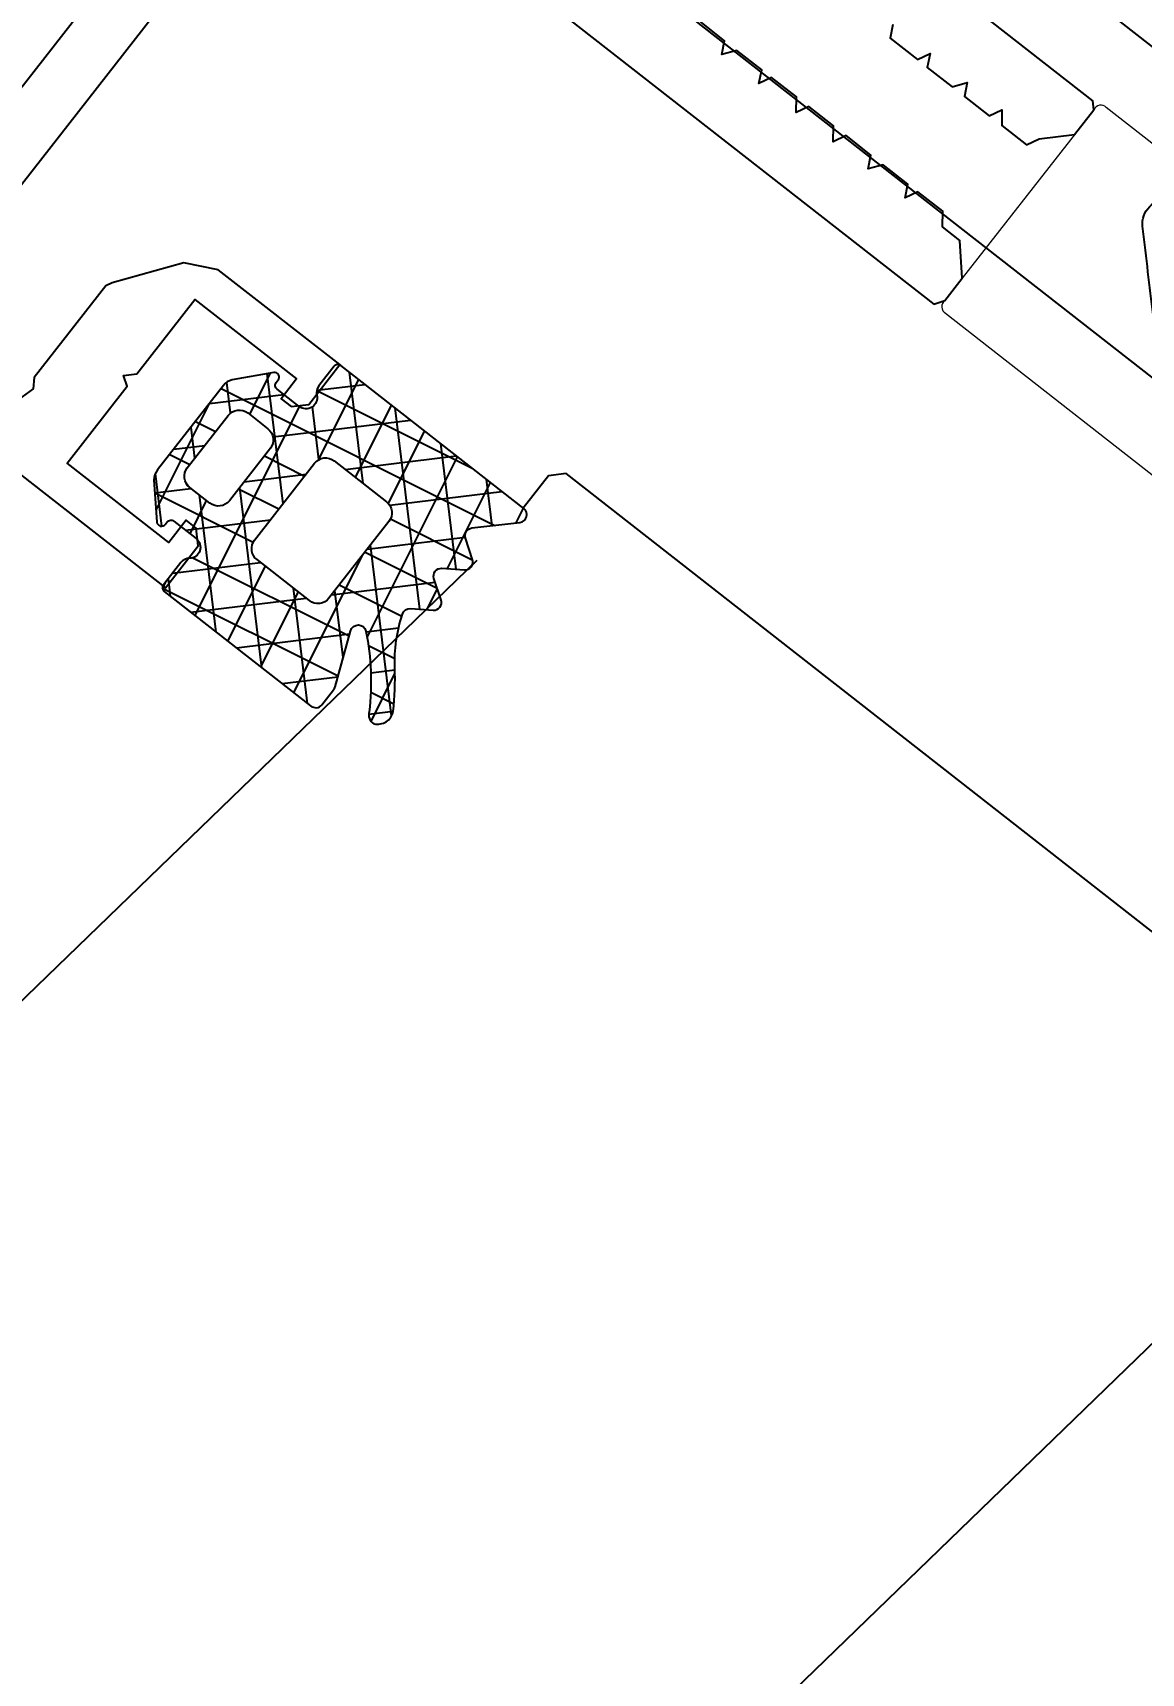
# Model space of a CAD drawing. Header units: millimetres. Extents: x -8689834 to 9419935, y 0 to 135940.
# Drawn here: x -54655.3 to -54612.4, y 109619.4 to 109682.9 of the extents above; entities that cross this region are included whole.
import ezdxf
from ezdxf import colors
from ezdxf.entities.mleader import LeaderData, LeaderLine
from ezdxf.math import Vec2, Vec3

# ---------------------------------------------------------------- set-up
doc = ezdxf.new("R2010")
doc.units = ezdxf.units.MM
doc.header["$MEASUREMENT"] = 0
doc.layers.get('0').update_dxf_attribs({"color": 250, "lineweight": 9})
doc.layers.add('АР_новое окно', color=155, linetype='Continuous')
for name, color, linetype, lineweight in [('АР_Окна', 4, 'Continuous', 0), ('АР_Отметки', 250, 'Continuous', 15), ('АР_Подоконники', 163, 'Continuous', 9), ('АР_Сущ Несущая стена', 216, 'Continuous', 30)]:
    doc.layers.add(name, color=color, linetype=linetype, lineweight=lineweight)
doc.layers.get('0').freeze()
doc.styles.add('ISOCPEUR', font='isocpeur.ttf', dxfattribs={"width": 0.7})

# ---------------------------------------------------------------- blocks, each defined once
blk = doc.blocks.new('_DotSmall')
at = {"color": 0, "linetype": 'ByBlock', "const_width": 0.5}
blk.add_lwpolyline([(-0.0625, 0, 1), (0.0625, 0, 1)], format="xyb", close=True, dxfattribs=at)
blk = doc.blocks.new('стойка витр.')
h = blk.add_hatch()
h.set_pattern_fill('ANSI37', scale=0.5, angle=-69.23283665521843)
h.set_pattern_definition([(335.7671633447816, (-69115.31625940584, 318510.9409690977), (0.6515825639889636, 1.447617495164233), []), (65.76716334478155, (-69115.31625940584, 318510.9409690977), (-1.447617495164233, 0.6515825639889636), [])])
edge = h.paths.add_edge_path()
edge.add_line((-22.69442369043827, 14.13646889062511), (-23.03581465108437, 15.03674084689555))
edge.add_arc((-23.43472203482704, 14.88552442783714), 0.426606969231953, 20.76054121617168, 72.29995807937499)
edge.add_arc((-23.17519432072194, 15.69843630689562), 0.4267278803337561, 110.7639791014305, 252.28796188313498, ccw=False)
edge.add_line((-23.32647754022037, 16.09744767434313), (-22.30045238576713, 16.48652534212306))
edge.add_arc((-22.23557122191811, 16.31559297980009), 0.1828317202011609, 20.74895968860318, 110.7853670150393, ccw=False)
edge.add_line((-22.06459766681655, 16.38036551539699), (-22.02136925791274, 16.26636916297139))
edge.add_arc((-21.85036169383434, 16.33121481389334), 0.1828894349477776, 200.7666051414026, 335.7779732891441)
edge.add_line((-21.68357339510112, 16.25618009645405), (-21.08991230116226, 17.78525728297245))
edge.add_arc((-21.70321396183568, 17.95657679537892), 0.6367804192309714, 344.3928406199507, 381.7248777476984)
edge.add_line((-21.1116628201562, 18.19228116337763), (-22.58147269752226, 22.06827310883818))
edge.add_arc((-23.18057156739388, 21.852472630542), 0.6367804192296693, 19.80944894391843, 57.14148607166609)
edge.add_line((-22.83507592984824, 22.38737642259366), (-24.29334917705273, 23.13834224954917))
edge.add_arc((-24.36844682475663, 22.97158227615987), 0.1828894349476184, 65.75635339884347, 200.7677215648203)
edge.add_line((-24.53945312526776, 22.90673329312267), (-24.49622471639304, 22.79273694081348))
edge.add_arc((-24.66715707872659, 22.7278557770023), 0.1828317201976129, -69.25104032206309, 20.78536700277641, ccw=False)
edge.add_line((-24.60238454316277, 22.55688222189201), (-25.62840969761601, 22.16780455411208))
edge.add_arc((-25.77973726672901, 22.56679910380675), 0.4267278803402734, 149.2463648073436, 290.7703475895543, ccw=False)
edge.add_arc((-26.51302534269302, 23.00322659508151), 0.4266069692186295, 329.2343686070108, 380.7737854734352)
edge.add_line((-26.11415292418678, 23.1545352198882), (-26.50320860397187, 24.18050239048171))
edge.add_arc((-26.6741821590871, 24.11572985494814), 0.1828317201915107, 20.74895966852365, 110.7853670116034)
edge.add_line((-26.73906332292245, 24.28666221726598), (-33.46508004333009, 21.73609814226074))
edge.add_arc((-33.37260125833668, 21.44478009969028), 0.3056444463767395, 107.6120180140902, 200.6882886899978)
edge.add_line((-33.6585366082727, 21.33680091994756), (-33.39916615508264, 20.65282280623796))
edge.add_arc((-33.11489203283651, 20.76049792175978), 0.3039830703862393, 200.7452912846324, 225.8123610097134)
edge.add_line((-33.32677140043234, 20.54252351805917), (-31.79381202385412, 18.90709041146329))
edge.add_arc((-32.0063560722166, 18.68866847666476), 0.3047673113958362, -108.86283880448178, 45.781400895661875, ccw=False)
edge.add_arc((-28.70749382052437, 27.75544220980088), 9.952967568180252, 231.9543329511108, 250.0411665169116, ccw=False)
edge.add_arc((-35.13741779119496, 19.64784166335459), 0.4002801790554734, 42.30928712460122, 119.2250395725891)
edge.add_arc((-34.91139847875967, 19.56672148584141), 0.6024183835395109, 134.3950067436913, 228.6478049676944)
edge.add_arc((-28.53884731806517, 27.80771469972205), 11.01872594929672, 232.0873456721725, 240.8889416158169)
edge.add_arc((-36.88860151399224, 12.8729826853881), 6.091684827127049, 40.75890454826748, 60.61437004968877, ccw=False)
edge.add_arc((-32.50226594848368, 16.64775385941913), 0.3047655738188228, -34.89587558046088, 41.60271899476669, ccw=False)
edge.add_line((-32.25229934006347, 16.47340148731018), (-32.76342180219945, 15.75802363698313))
edge.add_arc((-32.51342051808022, 15.58368567090239), 0.3047857747310843, 145.1100748179471, 256.4242518685471)
edge.add_line((-32.58496309185284, 15.28741547561367), (-31.72801335877739, 15.09082250765641))
edge.add_arc((-31.79955593254474, 14.79455231235153), 0.3047857747455557, -34.88992517811971, 76.42425187022229, ccw=False)
edge.add_line((-31.54955464840168, 14.62021434627968), (-32.06065512256464, 13.90477851201285))
edge.add_arc((-31.81065383841726, 13.73044054594722), 0.304785774745541, 145.1100748233031, 256.4242518693868)
edge.add_line((-31.88219641218893, 13.4341703506434), (-31.02524667911348, 13.23757738269342))
edge.add_arc((-31.09682011228135, 12.94126594878393), 0.3048331054871362, -24.2246592297883, 76.42043308581259, ccw=False)
edge.add_line((-30.81882951050648, 12.81618818287097), (-31.59985344059533, 11.12048939903616))
edge.add_arc((-31.32187980059053, 10.99539431777895), 0.3048247429134716, 155.7710645559098, 290.7402899417831)
edge.add_line((-31.21393143609748, 10.71032366952568), (-22.80062470957637, 13.90072279884771))
edge.add_arc((-22.86539724513609, 14.07169635396312), 0.1828317202009504, 290.7489596761703, 380.7489600455551)
edge = h.paths.add_edge_path(flags=16)
edge.add_line((-23.10434971895302, 21.04022295145114), (-22.19142218885827, 18.63276889372355))
edge.add_arc((-22.69773797682865, 18.4407695405971), 0.5414973949605305, -69.23283665472542, 20.767163345274582, ccw=False)
edge.add_line((-22.5057386237022, 17.93445375262672), (-23.43116100440966, 17.58352553217992))
edge.add_arc((-23.62316035752519, 18.08984132014666), 0.5414973949532591, 200.7671633443313, 290.7671633443313, ccw=False)
edge.add_line((-24.12947614549194, 17.89784196703113), (-25.04240367558668, 20.30529602475872))
edge.add_arc((-24.53608788761267, 20.4972953778888), 0.541497394965222, 110.76716334549809, 200.7671633454981, ccw=False)
edge.add_line((-24.72808724074275, 21.00361116586282), (-23.80266486003529, 21.35453938630963))
edge.add_arc((-23.6106655069234, 20.84822359833925), 0.5414973949553709, 20.767163343835023, 110.767163343835, ccw=False)
edge = h.paths.add_edge_path(flags=16)
edge.add_line((-26.85119390953332, 20.26120087689196), (-25.51269974335446, 16.73149769075098))
edge.add_arc((-26.01901553132848, 16.5394983376209), 0.541497394965222, -69.23283665450191, 20.76716334549809, ccw=False)
edge.add_line((-25.82701617819839, 16.03318254964688), (-28.23444912247942, 15.12026302596496))
edge.add_arc((-28.4264484756095, 15.62657881394625), 0.5414973949720253, 200.7671633452251, 290.76716334522513, ccw=False)
edge.add_line((-28.9327642635908, 15.43457946081617), (-30.27125842979876, 18.96428264696442))
edge.add_arc((-29.76494264181383, 19.15628200007632), 0.5414973949689773, 110.76716334328901, 200.767163343289, ccw=False)
edge.add_line((-29.95694199492573, 19.66259778806125), (-27.5495090506447, 20.57551731175045))
edge.add_arc((-27.35750969751825, 20.06920152376551), 0.541497394974137, 20.767163344728715, 110.76716334472869, ccw=False)
at = {"lineweight": 0, "ltscale": 100, "transparency": 33554687}
for points in [[(65.92687011216185, 59.2824299609274), (-26.6419368966599, 24.17953274302999), (-25.90703195796232, 22.24153677027789), (-25.27813291337225, 21.95846499659092), (-24.82208952034125, 22.13140062004823), (-25.21116718812846, 23.15742577453057), (-20.53714279274573, 24.92985650197079), (-19.19699615391437, 21.39579562939616), (-18.76855027934653, 21.29748815141647), (-18.98085410959902, 20.82581386800302), (-17.68393587967148, 17.40574934773758), (-22.35796027505421, 15.63331862029736), (-22.70380953396671, 16.54534742246324), (-23.1598529269977, 16.37241179900593), (-23.44292470067739, 15.74351275440858), (-22.75122618288151, 13.91945515007683), (-17.16517298531835, 16.03773513642955), (-16.24131551088067, 17.04008095841709), (-15.46667035139399, 19.81128934778826), (-15.4391308168415, 20.08251046122314), (-17.03864790883381, 24.30054944750736), (-17.39634782800567, 24.5561396704943), (-17.47095398549573, 25.44057095424068)], [(-12.4510803312005, 26.30097287951503), (-4.305940852005733, 4.821667629301373)], [(-4.8720624113339, 3.563811556159635), (-32.68827406296623, -6.984337978748954), (-32.78663952485658, -7.412805841304362), (-32.39756185706938, -8.438830995786702), (-31.09647737510386, -9.118948907402228), (-30.2985029091069, -8.81635004535201), (-29.78357822878752, -9.142708211846184), (-28.64349873815081, -8.710380147196702), (-28.58844165704795, -8.16787993638718), (-28.18751332900138, -8.537466511741513), (-27.04754980615689, -8.105182423096267), (-26.87849637278123, -7.51945380341931), (-26.47751006082399, -7.889018390778801), (-25.33748855406884, -7.456712314131437), (-25.28243147299509, -6.914212103321915), (-24.7675067926466, -7.240570269808813), (-23.62748528589145, -6.808264193168725), (-23.5724282048177, -6.265763982351928), (-23.05744554058765, -6.592100160843984), (-21.91748201774317, -6.159816072198737), (-21.86242493664031, -5.617315861389216), (-21.46149660859373, -5.986902436743549), (-20.32147510183859, -5.554596360096184), (-20.15236368455226, -4.968845752424386), (-19.75143535650568, -5.338432327778719), (-18.6114718336612, -4.906148239133472)], [(-22.59800793926115, -11.24246721171221), (-22.99893626727862, -10.87288063641608), (-24.25289614239591, -11.34839313392149), (-24.30795322352787, -11.89089334468008), (-24.70893953545601, -11.52132875738607), (-25.84896104221116, -11.95363483402616), (-26.01801447558682, -12.53936345364491), (-26.4189428036334, -12.16977687834878), (-27.55896431035944, -12.60208295499615), (-27.61402139149141, -13.14458316574746), (-28.12900405569235, -12.81824698731361), (-29.26896757853683, -13.25053107595886), (-29.32402465966879, -13.79303128671745), (-29.89022619093885, -15.05085136390699), (-29.45792011427693, -16.19087287064031), (-29.14341260807123, -16.33238676948531), (-1.327200956468005, -5.784237234569446)], [(-69.8438361948356, -5.633594956780144), (-69.21493715024553, -5.916666730459838), (-30.90838462579995, 8.609511357899464), (-30.62531285212026, 9.238410402496811), (-31.1873041553481, 10.72042096611403)]]:
    blk.add_lwpolyline(points, dxfattribs=at)
blk.add_lwpolyline([(63.8117502759269, 56.26367979055794), (85.07351613373612, 0.1949089383633691), (10.63088292890461, -28.03438542609365), (-10.63088292890461, 28.03438542610093)], close=True, dxfattribs=at)
at = {"color": 7, "lineweight": 0, "ltscale": 100, "transparency": 33554687}
blk.add_lwpolyline([(-22.69442369043827, 14.13646889062511), (-23.03581465108437, 15.03674084689555, 0.2287523810762611), (-23.30501911480678, 15.29193636016134, -0.7101639231358212), (-23.32647754022037, 16.09744767434313), (-22.30045238576713, 16.48652534212306, -0.4143996870914876), (-22.06459766681655, 16.38036551539699), (-22.02136925791274, 16.26636916297139, 0.6682503890445888), (-21.68357339510112, 16.25618009645405), (-21.08991230116226, 17.78525728297245, 0.1643479059441302), (-21.1116628201562, 18.19228116337763), (-22.58147269752226, 22.06827310883818, 0.1643479059441302), (-22.83507592984824, 22.38737642259366), (-24.29334917705273, 23.13834224954917, 0.6682503891596868), (-24.53945312526776, 22.90673329312267), (-24.49622471639304, 22.79273694081348, -0.4143996870833266), (-24.60238454316277, 22.55688222189201), (-25.62840969761601, 22.16780455411208, -0.7101639231391418), (-26.14645609946456, 22.78500538597291, 0.2287523810910513), (-26.11415292418678, 23.1545352198882), (-26.50320860397187, 24.18050239048171, 0.4143996871765861), (-26.73906332292245, 24.28666221726598), (-33.46508004333009, 21.73609814226074, 0.4300281847644905), (-33.6585366082727, 21.33680091994756), (-33.39916615508264, 20.65282280623796, 0.1098139781175365), (-33.32677140043234, 20.54252351805917), (-31.79381202385412, 18.90709041146329, -0.8000358277039689), (-32.10488848172827, 18.40026861818478, -0.07908294790216032), (-34.84140179419774, 19.91728321780829, 0.3488032577412263), (-35.33285102594527, 19.99716969329165, 0.4361245879823007), (-35.30940773655311, 19.11450854978466, 0.03842309887939363), (-33.89950172111276, 18.18089248692559, -0.08685322061285544), (-32.2743724368047, 16.85010652759956, -0.3467629046601076), (-32.25229934006347, 16.47340148731018), (-32.76342180219945, 15.75802363698313, 0.5278770357902526), (-32.58496309185284, 15.28741547561367), (-31.72801335877739, 15.09082250765641, -0.5278770357776507), (-31.54955464840168, 14.62021434627968), (-32.06065512256464, 13.90477851201285, 0.5278770357650493), (-31.88219641218893, 13.4341703506434), (-31.02524667911348, 13.23757738269342, -0.4697389635461835), (-30.81882951050648, 12.81618818287097), (-31.59985344059533, 11.12048939903616, 0.667984424932516), (-31.21393143609748, 10.71032366952568), (-22.80062470957637, 13.90072279884771, 0.4142135642613711)], format="xyb", close=True, dxfattribs=at)
for points in [[(-26.73906332292245, 24.28666221726598), (-26.73906332292245, 24.28666221726598)], [(-22.80062470957637, 13.90072279884771), (-22.80062470957637, 13.90072279884771)]]:
    blk.add_lwpolyline(points, dxfattribs=at)
at = {"color": 7}
for points in [[(-23.10434971895302, 21.04022295145114), (-22.19142218885827, 18.63276889372355, -0.414213562373095), (-22.5057386237022, 17.93445375262672), (-23.43116100440966, 17.58352553217992, -0.414213562373095), (-24.12947614549194, 17.89784196703113), (-25.04240367558668, 20.30529602475872, -0.414213562373095), (-24.72808724074275, 21.00361116586282), (-23.80266486003529, 21.35453938630963, -0.414213562373095)], [(-26.85119390953332, 20.26120087689196), (-25.51269974335446, 16.73149769075098, -0.414213562373095), (-25.82701617819839, 16.03318254964688), (-28.23444912247942, 15.12026302596496, -0.414213562373095), (-28.9327642635908, 15.43457946081617), (-30.27125842979876, 18.96428264696442, -0.414213562373095), (-29.95694199492573, 19.66259778806125), (-27.5495090506447, 20.57551731175045, -0.414213562373095)]]:
    blk.add_lwpolyline(points, format="xyb", close=True, dxfattribs=at)
at = {"lineweight": 0, "ltscale": 100, "transparency": 33554687}
blk.add_lwpolyline([(-60.62370682114852, -28.40042247599195), (-29.6323624739598, -16.64818975485105, 0.5239329190821609), (-29.45792011430603, -16.19087287058937), (-29.84699778209324, -15.16484771611431), (-32.39756185706938, -8.438830995786702), (-32.78663952485658, -7.412805841304362, 0.5239329190821609), (-33.2204523376422, -7.186144611914642), (-64.21182667926769, -18.93829823563283, 0.4143255057077639)], format="xyb", dxfattribs=at)
at = {"color": 7, "lineweight": 0, "ltscale": 100, "transparency": 33554687}
blk.add_arc((-33.37357679728302, 21.44486016019073), 0.304760386648688, 110.7561904730667, 200.7778938289061, dxfattribs=at)
blk = doc.blocks.new('A$Cec9b444d')
at = {"layer": 'АР_новое окно', "ltscale": 150}
h = blk.add_hatch(dxfattribs=at)
h.set_pattern_fill('ANSI37', color=256, scale=0.4999999999999999, angle=18.44885465401029)
h.set_pattern_definition([(63.44885465401029, (-321399.7326720809, -56959.42033690279), (-1.420075430942132, 0.7096069478482574), []), (153.4488546540103, (-321399.7326720809, -56959.42033690279), (-0.7096069478482574, -1.420075430942132), [])])
edge = h.paths.add_edge_path()
edge.add_line((4642.592625096755, -2916.506047111038), (4641.999839470242, -2917.264758244685))
edge.add_arc((4642.335976653955, -2917.52744684345), 0.4266069692291052, 141.9926499499301, 193.532066813143)
edge.add_arc((4641.506310237884, -2917.727031400829), 0.4267278803341725, -128.00391216654782, 13.52007061518242, ccw=False)
edge.add_line((4641.243567361812, -2918.063279620047), (4640.378876750716, -2917.387691582718))
edge.add_arc((4640.491395248346, -2917.243583895205), 0.1828317201941505, 141.981068423604, 232.01747575001139, ccw=False)
edge.add_line((4640.347359087294, -2917.130973850279), (4640.422420182682, -2917.034902545209))
edge.add_arc((4640.278303868776, -2916.922301330797), 0.1828894349621565, -38.00128613950609, 97.01008200803852)
edge.add_line((4640.255983311646, -2916.740779050758), (4638.640692434227, -2917.025991109183))
edge.add_arc((4638.812202364634, -2917.63923954674), 0.6367804192909798, 105.6249493532344, 142.956986480979)
edge.add_line((4638.303934749791, -2917.255633845408), (4635.751781150413, -2920.5221559472))
edge.add_arc((4636.246943014605, -2920.922535805058), 0.636780419241602, 141.041557674829, 178.3735948025789)
edge.add_line((4635.610419128095, -2920.904462503445), (4635.724411740225, -2922.5407742773))
edge.add_arc((4635.905942429736, -2922.518522216991), 0.1828894349664525, 186.9884621398407, 321.999830305774)
edge.add_line((4636.050060937726, -2922.631120623184), (4636.125122033027, -2922.53504931819))
edge.add_arc((4636.269229720466, -2922.64756781586), 0.1828317201607737, 51.98106840100081, 142.0174757257025, ccw=False)
edge.add_line((4636.381839765428, -2922.503531654878), (4637.246530376611, -2923.179119692131))
edge.add_arc((4636.983824876479, -2923.51539711345), 0.4267278803748083, -89.52152646276443, 52.002456319451596, ccw=False)
edge.add_arc((4636.990861623593, -2924.368702944751), 0.4266069692117886, 90.46647734048895, 142.0058942068821)
edge.add_line((4636.654663726859, -2924.106092053104), (4635.979113869145, -2924.970733797859))
edge.add_arc((4636.12315003016, -2925.08334384279), 0.1828317201676561, 141.9810684150944, 232.0174757581357)
edge.add_line((4636.010631532567, -2925.227451530298), (4641.679033991533, -2929.656208871473))
edge.add_arc((4641.880181593093, -2929.426082449783), 0.3056444463306265, 228.8441267408474, 321.9203974167854)
edge.add_line((4642.120771036645, -2929.614590399811), (4642.571137608507, -2929.038162569918))
edge.add_arc((4642.331669519297, -2928.850917433107), 0.3039830702674992, -38.0225999718616, -12.95553024680286)
edge.add_line((4642.627914507667, -2928.919068837161), (4643.231481485785, -2926.760293073175))
edge.add_arc((4643.528453787535, -2926.828780780746), 0.3047673113948854, 12.369269929499808, 167.0135096296248, ccw=False)
edge.add_arc((4634.065212135279, -2928.709189118031), 9.952967568201666, -6.813558316510296, 11.27327524929052, ccw=False)
edge.add_arc((4644.33176505921, -2930.003407009247), 0.400280179051719, 163.5413958623117, 240.4571483102663)
edge.add_arc((4644.283936367291, -2929.768082490745), 0.6024183835290025, 255.6271154759929, 349.8799136999324)
edge.add_arc((4633.933071027172, -2928.592087522456), 11.01872594966289, -6.680545596699687, 2.121050346944866)
edge.add_arc((4651.032769370422, -2927.987991463413), 6.0916848269459, 161.9910132818545, 181.8464787832755, ccw=False)
edge.add_arc((4645.530718833084, -2926.19459329453), 0.304765573807739, 86.33623315205779, 162.8348277272233, ccw=False)
edge.add_line((4645.55019372681, -2925.890450592016), (4646.426914804272, -2925.95657012348))
edge.add_arc((4646.446359400207, -2925.652405240306), 0.3047857747132274, 266.3421835515894, 377.6563606022149)
edge.add_line((4646.736787561952, -2925.559961466407), (4646.460555246962, -2924.725271495073))
edge.add_arc((4646.750983408711, -2924.632827721164), 0.3047857747202229, 86.34218355599228, 197.6563606043673, ccw=False)
edge.add_line((4646.770428004623, -2924.328662837981), (4647.647187261689, -2924.39473350311))
edge.add_arc((4647.666631857613, -2924.090568619854), 0.3047857747935331, 266.3421835545797, 377.6563606006368)
edge.add_line((4647.957060019437, -2923.998124845941), (4647.68082770436, -2923.163434874684))
edge.add_arc((4647.971307129026, -2923.070996105364), 0.3048331055314688, 97.0074495001104, 197.6525418157754, ccw=False)
edge.add_line((4647.934117980462, -2922.768440012288), (4649.789031430384, -2922.557042666307))
edge.add_arc((4649.751865882516, -2922.254492098682), 0.3048247429562953, -82.99682671664773, 51.97239866933345)
edge.add_line((4649.939650426722, -2922.01437735762), (4642.849271303483, -2916.474620994041))
edge.add_arc((4642.736661258517, -2916.618657155077), 0.1828317202054981, 51.98106841037821, 141.9810687796031)
edge = h.paths.add_edge_path(flags=16)
edge.add_line((4636.901954945214, -2920.436203940838), (4638.487147232864, -2918.407303468531))
edge.add_arc((4638.913848767586, -2918.740687974707), 0.5414973949080968, 51.999272074277826, 141.9992720743115, ccw=False)
edge.add_line((4639.247233273762, -2918.313986439985), (4640.0271401215, -2918.923332406946))
edge.add_arc((4639.693755615362, -2919.350033941724), 0.541497394927834, -38.000727919102076, 51.99927208089741, ccw=False)
edge.add_line((4640.120457150137, -2919.683418447863), (4638.535264862496, -2921.712318920181))
edge.add_arc((4638.108563327693, -2921.378934413999), 0.5414973949762707, -128.00072792087428, -38.00072792087428, ccw=False)
edge.add_line((4637.77517882151, -2921.805635948802), (4636.995271973761, -2921.196289981828))
edge.add_arc((4637.328656479984, -2920.769588447059), 0.541497394973651, 141.999272073684, 231.9992720736497, ccw=False)
edge = h.paths.add_edge_path(flags=16)
edge.add_line((4639.51083855883, -2923.236104487606), (4641.83497772578, -2920.261419908154))
edge.add_arc((4642.261679260583, -2920.594804414338), 0.5414973949762616, 51.99927207898958, 141.9992720789896, ccw=False)
edge.add_line((4642.595063766766, -2920.168102879535), (4644.623946445579, -2921.753281264946))
edge.add_arc((4644.290561939356, -2922.179982799737), 0.5414973949917402, -38.0007279251048, 51.999272074860926, ccw=False)
edge.add_line((4644.717263474147, -2922.513367305959), (4642.393124307127, -2925.488051885507))
edge.add_arc((4641.966422772407, -2925.15466737931), 0.5414973949195534, -128.00072792750018, -38.000727927466414, ccw=False)
edge.add_line((4641.633038266211, -2925.581368914032), (4639.604155587397, -2923.99619052862))
edge.add_arc((4639.93754009362, -2923.569488993828), 0.5414973949904539, 141.9992720748961, 231.9992720748619, ccw=False)
for p, q in [((2682.195514731957, -4826.536320881009), (4648.130463244227, -2924.010187219189)), ((2703.744876225356, -4861.345751793479), (4675.947384079773, -2952.754211210777))]:
    blk.add_line(p, q, dxfattribs=at)
for points in [[(4558.038798526439, -2864.136762902393), (4636.051874479815, -2925.088853961022), (4637.327951279586, -2923.455592910044), (4637.243910440849, -2922.771063308994), (4636.85957635466, -2922.470780748123), (4636.183988317292, -2923.335471359331), (4632.24491821424, -2920.257851913161), (4634.57192670741, -2917.279494859765), (4634.433834983078, -2916.862168963952), (4634.947232183873, -2916.799138334931), (4637.199179581761, -2913.916852586548), (4641.138249684814, -2916.994472032716), (4640.537722742746, -2917.763091338929), (4640.922056829022, -2918.063373899725), (4641.606586430164, -2917.979333061002), (4642.807640314132, -2916.44209444874), (4638.099950904902, -2912.763948060568), (4636.763845332723, -2912.493704319148), (4633.992599206385, -2913.268214466192), (4633.746405710835, -2913.38529598082), (4630.969030645874, -2916.940080864012), (4630.935951790322, -2917.378465835934), (4630.218381513205, -2917.900842780212)], [(4626.879838352211, -2914.054604027821), (4641.022924039376, -2895.952753890034)], [(4642.392021421216, -2895.784623346204), (4665.834348296048, -2914.100256012121), (4666.25172305823, -2913.962202467456), (4666.92731109552, -2913.097511856338), (4666.834241647039, -2911.63234316956), (4666.161742512264, -2911.106915502417), (4666.173811158205, -2910.497398130186), (4665.213000375707, -2909.746710817996), (4664.720575204849, -2909.980922713757), (4664.828715155797, -2909.446466436777), (4663.868002106059, -2908.695855483774), (4663.27950563028, -2908.855006284208), (4663.387596714758, -2908.320511827707), (4662.426834798625, -2907.569862695095), (4661.934409627882, -2907.804074590812), (4661.946478273805, -2907.19455721856), (4660.985716357673, -2906.443908085946), (4660.493291186921, -2906.678119981653), (4660.505310966479, -2906.068564429825), (4659.544597916732, -2905.317953476811), (4659.052172745881, -2905.552165372583), (4659.160312696831, -2905.017709095604), (4658.1995507807, -2904.267059962991), (4657.611005438535, -2904.426172583827), (4657.719145389397, -2903.891716306923), (4656.758432339659, -2903.141105353919)], [(4664.24349681387, -2903.264466858919), (4664.135356862989, -2903.798923135802), (4665.192141217734, -2904.624595184057), (4665.684566388437, -2904.390383288468), (4665.576475304028, -2904.924877744872), (4666.537237220161, -2905.675526877484), (4667.125733695842, -2905.516376077114), (4667.01759374499, -2906.05083235403), (4667.978355661103, -2906.80148148662), (4668.470780831884, -2906.567269590947), (4668.458761052318, -2907.176825142764), (4669.419474102056, -2907.927436095767), (4669.911899272836, -2907.693224200094), (4671.281007341417, -2907.525180702325), (4672.031656473997, -2906.564418786201), (4671.989587188288, -2906.22211580604), (4648.547260313467, -2887.906483140135)], [(4683.944755480758, -2946.571373265023), (4683.860714642019, -2945.886843663973), (4651.577572100108, -2920.663827908889), (4650.893042499054, -2920.747868747534), (4649.917210080514, -2921.99684457857)]]:
    blk.add_lwpolyline(points, dxfattribs=at)
blk.add_lwpolyline([(4561.716755683295, -2864.380105593173), (4598.635334813339, -2817.127716581739), (4661.372438012959, -2866.144597152656), (4624.453858882925, -2913.396986164103)], close=True, dxfattribs=at)
blk.add_lwpolyline([(4650.028626608879, -2897.998380474628), (4676.146807646142, -2918.404727959741, 0.4143255057077639), (4676.91698999017, -2918.310195947499), (4677.742700209095, -2917.253362737908, 0.410627156480438), (4677.653558777056, -2916.48748950515), (4677.119677169499, -2916.07036455581, 0.4925517741577297), (4676.788616972436, -2916.097993750211), (4676.477143554534, -2916.496651105259, -0.4411110715409258), (4676.134878754037, -2916.538671524526), (4674.696107671014, -2915.338841568434, -0.2080566110632873), (4674.332529408489, -2914.514919383524, -1.575399656426527e-05), (4673.924599382168, -2911.177487864665, -0.4398191101055806), (4674.827009066417, -2910.02248638704, -1.575399656426528e-05), (4678.164002268078, -2909.610986179256, -0.2080566110632873), (4679.051404086004, -2909.764462345003), (4680.563636095185, -2910.870269065639, -0.4411110715409258), (4680.605656514511, -2911.212533866205), (4680.294183096608, -2911.611191221252, 0.4925517741577297), (4680.347456985821, -2911.939102976446), (4680.881338593377, -2912.356227925785, 0.410627156480438), (4681.646029892036, -2912.257459402382), (4682.471740110954, -2911.200626192782, 0.4143255057077639), (4682.377159715498, -2910.430449788807), (4656.258926596458, -2890.0241689636, 0.5239329190821609)], format="xyb", dxfattribs=at)
for points in [[(4642.592625096755, -2916.506047111038), (4641.999839470243, -2917.264758244686, 0.2287523810762611), (4641.921212671566, -2917.627268409794, -0.7101639231358212), (4641.243567361812, -2918.063279620047), (4640.378876750716, -2917.387691582717, -0.4143996870914876), (4640.347359087294, -2917.130973850279), (4640.422420182682, -2917.034902545208, 0.6682503890445888), (4640.255983311646, -2916.740779050758), (4638.640692434228, -2917.025991109183, 0.1643479059441302), (4638.303934749791, -2917.255633845408), (4635.751781150413, -2920.522155947199, 0.1643479059441302), (4635.610419128095, -2920.904462503445), (4635.724411740225, -2922.5407742773, 0.6682503891596868), (4636.050060937726, -2922.631120623184), (4636.125122033027, -2922.53504931819, -0.4143996870833266), (4636.381839765428, -2922.503531654878), (4637.246530376612, -2923.179119692132, -0.7101639231391418), (4636.987388413392, -2923.942110114301, 0.2287523810910513), (4636.654663726859, -2924.106092053104), (4635.979113869145, -2924.970733797858, 0.4143996871765861), (4636.010631532567, -2925.227451530298), (4641.679033991534, -2929.656208871474, 0.4300281847644905), (4642.120771036645, -2929.614590399811), (4642.571137608507, -2929.038162569918, 0.1098139781175365), (4642.627914507667, -2928.919068837161), (4643.231481485785, -2926.760293073176, -0.8000358277039689), (4643.826146629564, -2926.763496127876, -0.07908294790216032), (4643.94788648698, -2929.889998616592, 0.3488032577412263), (4644.134397164492, -2930.351645628408, 0.4361245879823007), (4644.876982109221, -2929.873934542176, 0.03842309887939363), (4644.944247645651, -2928.184275028249, -0.08685322061285544), (4645.239528147494, -2926.104648647088, -0.3467629046601076), (4645.55019372681, -2925.890450592016), (4646.426914804273, -2925.95657012348, 0.5278770357902526), (4646.736787561952, -2925.559961466407), (4646.460555246962, -2924.725271495074, -0.5278770357776507), (4646.770428004623, -2924.328662837981), (4647.647187261689, -2924.394733503109, 0.5278770357650493), (4647.957060019437, -2923.998124845941), (4647.68082770436, -2923.163434874683, -0.4697389635461835), (4647.934117980462, -2922.768440012288), (4649.789031430384, -2922.557042666308, 0.667984424932516), (4649.939650426722, -2922.01437735762), (4642.849271303483, -2916.474620994042, 0.4142135642613711)], [(4636.901954945214, -2920.436203940838), (4638.487147232864, -2918.407303468532, -0.414213562373095), (4639.247233273762, -2918.313986439985), (4640.027140121501, -2918.923332406948, -0.414213562373095), (4640.120457150137, -2919.683418447863), (4638.535264862496, -2921.71231892018, -0.414213562373095), (4637.77517882151, -2921.805635948802), (4636.995271973762, -2921.196289981829, -0.414213562373095)]]:
    blk.add_lwpolyline(points, format="xyb", close=True, dxfattribs=at)
at = {"layer": 'АР_новое окно', "ltscale": 150, "rotation": 121.2321087324807}
blk.add_blockref('стойка витр.', (4642.913148447942, -2889.770791658379), dxfattribs=at)

msp = doc.modelspace()

# ---------------------------------------------------------------- linework, layer by layer
at = {"layer": 'АР_Подоконники', "ltscale": 100}
msp.add_arc((-62167.24300156608, 115478.5601402703), 8924.05480828957, 271.1088337112354, 356.4039573747584, dxfattribs=at)
at = {"layer": 'АР_Сущ Несущая стена', "lineweight": 18, "ltscale": 100}
for centre, radius, start, end in [((-62198.51273850921, 115515.0715942177), 9162.045179755698, 273.4231994966867, 355.826841184526), ((-62199.59225600528, 115505.8737578681), 9805.264059527553, 273.2047159642141, 356.1549052783884)]:
    msp.add_arc(centre, radius, start, end, dxfattribs=at)

# ---------------------------------------------------------------- block references
at = {"layer": 'АР_Окна', "ltscale": 100}
msp.add_blockref('A$Cec9b444d', (-59286.24984706755, 112586.4970597865), dxfattribs=at)

# ---------------------------------------------------------------- leaders
at = {"layer": 'АР_Отметки'}
ml = msp.add_multileader_mtext('Standard', dxfattribs=at)
ml.set_content('0,000', color=256, style='ISOCPEUR')
ml.set_leader_properties(color=256, linetype='Continuous', lineweight=-1)
ml.set_arrow_properties(name='DOTSMALL')
ml.build(insert=Vec2(0, 0))
ml.multileader.update_dxf_attribs({"has_text_frame": 1, "text_left_attachment_type": 4, "text_right_attachment_type": 4, "dogleg_length": 100, "arrow_head_size": 180})
ctx = ml.context
ctx.base_point, ctx.char_height, ctx.arrow_head_size, ctx.landing_gap_size, ctx.plane_origin = Vec3(-187276.7997699445, 132110.0850587329), 250, 180, 50, Vec3(-190337.1672303383, 129966.6923522141)
ctx.left_attachment, ctx.right_attachment = 4, 4
notes = []
notes.append((ctx, [(0, (0, 0, 0), (0, 0), (1, 0), 1, [])]))
ctx.mtext.insert, ctx.mtext.width, ctx.mtext.line_spacing_style, ctx.mtext.flow_direction = Vec3(-187226.7997699445, 132443.4183920662), 852.6970314602484, 2, 5
ml = msp.add_multileader_mtext('Standard', dxfattribs=at)
ml.set_content('-1,200', color=256, style='ISOCPEUR')
ml.set_leader_properties(color=256, linetype='Continuous', lineweight=-1)
ml.set_arrow_properties(name='DOTSMALL')
ml.build(insert=Vec2(0, 0))
ml.multileader.update_dxf_attribs({"has_text_frame": 1, "text_left_attachment_type": 4, "text_right_attachment_type": 4, "dogleg_length": 100, "arrow_head_size": 180})
ctx = ml.context
ctx.base_point, ctx.char_height, ctx.arrow_head_size, ctx.landing_gap_size, ctx.plane_origin = Vec3(-177720.7590341442, 129646.8906015264), 250, 180, 50, Vec3(-177813.3264161965, 129547.8815566983)
ctx.left_attachment, ctx.right_attachment = 4, 4
notes.append((ctx, [(0, (0, 0, 0), (0, 0), (1, 0), 1, [])]))
ctx.mtext.insert, ctx.mtext.width, ctx.mtext.line_spacing_style, ctx.mtext.flow_direction = Vec3(-177670.7590341442, 129980.2239348597), 852.6970314602484, 2, 5
ml = msp.add_multileader_mtext('Standard', dxfattribs=at)
ml.set_content('0,000', color=256, style='ISOCPEUR')
ml.set_leader_properties(color=256, linetype='Continuous', lineweight=-1)
ml.set_arrow_properties(name='DOTSMALL')
ml.build(insert=Vec2(0, 0))
ml.multileader.update_dxf_attribs({"has_text_frame": 1, "text_left_attachment_type": 4, "text_right_attachment_type": 4, "dogleg_length": 100, "arrow_head_size": 180})
ctx = ml.context
ctx.base_point, ctx.char_height, ctx.arrow_head_size, ctx.landing_gap_size, ctx.plane_origin = Vec3(-185687.6166469539, 129607.0397730947), 250, 180, 50, Vec3(-188747.9841073476, 127463.6470665759)
ctx.left_attachment, ctx.right_attachment = 4, 4
notes.append((ctx, [(0, (0, 0, 0), (0, 0), (1, 0), 1, [])]))
ctx.mtext.insert, ctx.mtext.width, ctx.mtext.line_spacing_style, ctx.mtext.flow_direction = Vec3(-185637.6166469539, 129940.373106428), 852.6970314602484, 2, 5
ml = msp.add_multileader_mtext('Standard', dxfattribs=at)
ml.set_content('Л.4', color=256, style='ISOCPEUR')
ml.set_leader_properties(color=256, linetype='Continuous', lineweight=-1)
ml.set_arrow_properties(name='DOTSMALL')
ml.build(insert=Vec2(0, 0))
ml.multileader.update_dxf_attribs({"has_text_frame": 1, "text_left_attachment_type": 4, "text_right_attachment_type": 4, "dogleg_length": 100, "arrow_head_size": 180})
ctx = ml.context
ctx.base_point, ctx.char_height, ctx.arrow_head_size, ctx.landing_gap_size, ctx.plane_origin = Vec3(-184816.2837050096, 129601.5848165639), 250, 180, 50, Vec3(-159580.3663713892, 117978.4653365304)
ctx.left_attachment, ctx.right_attachment = 4, 4
notes.append((ctx, [(0, (0, 0, 0), (0, 0), (1, 0), 1, [])]))
ctx.mtext.insert, ctx.mtext.width, ctx.mtext.line_spacing_style, ctx.mtext.flow_direction = Vec3(-184766.2837050096, 129934.9181498972), 852.6970314602484, 2, 5
ml = msp.add_multileader_mtext('Standard', dxfattribs=at)
ml.set_content('-1,140', color=256, style='ISOCPEUR')
ml.set_leader_properties(color=256, linetype='Continuous', lineweight=-1)
ml.set_arrow_properties(name='DOTSMALL')
ml.build(insert=Vec2(0, 0))
ml.multileader.update_dxf_attribs({"has_text_frame": 1, "text_left_attachment_type": 4, "text_right_attachment_type": 4, "dogleg_length": 100, "arrow_head_size": 180})
ctx = ml.context
ctx.base_point, ctx.char_height, ctx.arrow_head_size, ctx.landing_gap_size, ctx.plane_origin = Vec3(-180313.7221072279, 128673.3217394912, 1.149675994230903e-08), 250, 180, 50, Vec3(-180395.1155570771, 128959.4633156335, 1.149675994230903e-08)
ctx.left_attachment, ctx.right_attachment = 4, 4
notes.append((ctx, [(0, (0, 0, 0), (0, 0), (1, 0), 1, [])]))
ctx.mtext.insert, ctx.mtext.width, ctx.mtext.line_spacing_style, ctx.mtext.flow_direction = Vec3(-180263.7221072279, 129006.6550728246, 1.149675994230903e-08), 852.6970314602484, 2, 5
ml = msp.add_multileader_mtext('Standard', dxfattribs=at)
ml.set_content('0,000', color=256, style='ISOCPEUR')
ml.set_leader_properties(color=256, linetype='Continuous', lineweight=-1)
ml.set_arrow_properties(name='DOTSMALL')
ml.build(insert=Vec2(0, 0))
ml.multileader.update_dxf_attribs({"has_text_frame": 1, "text_left_attachment_type": 4, "text_right_attachment_type": 4, "dogleg_length": 100, "arrow_head_size": 180})
ctx = ml.context
ctx.base_point, ctx.char_height, ctx.arrow_head_size, ctx.landing_gap_size, ctx.plane_origin = Vec3(-187382.8031773707, 126393.4441659665), 250, 180, 50, Vec3(-190443.1706377645, 124250.0514594477)
ctx.left_attachment, ctx.right_attachment = 4, 4
notes.append((ctx, [(0, (0, 0, 0), (0, 0), (1, 0), 1, [])]))
ctx.mtext.insert, ctx.mtext.width, ctx.mtext.line_spacing_style, ctx.mtext.flow_direction = Vec3(-187332.8031773707, 126726.7774992998), 852.6970314602484, 2, 5
ml = msp.add_multileader_mtext('Standard', dxfattribs=at)
ml.set_content('Л.5', color=256, style='ISOCPEUR')
ml.set_leader_properties(color=256, linetype='Continuous', lineweight=-1)
ml.set_arrow_properties(name='DOTSMALL')
ml.build(insert=Vec2(0, 0))
ml.multileader.update_dxf_attribs({"has_text_frame": 1, "text_left_attachment_type": 4, "text_right_attachment_type": 4, "dogleg_length": 100, "arrow_head_size": 180})
ctx = ml.context
ctx.base_point, ctx.char_height, ctx.arrow_head_size, ctx.landing_gap_size, ctx.plane_origin = Vec3(-156726.1907757707, 125681.9478096366), 250, 180, 50, Vec3(-131490.2734421503, 114058.8283296031)
ctx.left_attachment, ctx.right_attachment = 4, 4
notes.append((ctx, [(0, (0, 0, 0), (0, 0), (1, 0), 1, [])]))
ctx.mtext.insert, ctx.mtext.width, ctx.mtext.line_spacing_style, ctx.mtext.flow_direction = Vec3(-156676.1907757707, 126015.2811429699), 852.6970314602484, 2, 5
ml = msp.add_multileader_mtext('Standard', dxfattribs=at)
ml.set_content('0,000', color=256, style='ISOCPEUR')
ml.set_leader_properties(color=256, linetype='Continuous', lineweight=-1)
ml.set_arrow_properties(name='DOTSMALL')
ml.build(insert=Vec2(0, 0))
ml.multileader.update_dxf_attribs({"has_text_frame": 1, "text_left_attachment_type": 4, "text_right_attachment_type": 4, "dogleg_length": 100, "arrow_head_size": 180})
ctx = ml.context
ctx.base_point, ctx.char_height, ctx.arrow_head_size, ctx.landing_gap_size, ctx.plane_origin = Vec3(-204826.2687846024, 122318.214327126), 250, 180, 50, Vec3(-207886.6362449962, 120174.8216206072)
ctx.left_attachment, ctx.right_attachment = 4, 4
notes.append((ctx, [(0, (0, 0, 0), (0, 0), (1, 0), 1, [])]))
ctx.mtext.insert, ctx.mtext.width, ctx.mtext.line_spacing_style, ctx.mtext.flow_direction = Vec3(-204776.2687846024, 122651.5476604594), 852.6970314602484, 2, 5
ml = msp.add_multileader_mtext('Standard', dxfattribs=at)
ml.set_content('{\\W0.8;-2,730}', color=256, style='ISOCPEUR')
ml.set_leader_properties(color=256, linetype='Continuous', lineweight=-1)
ml.set_arrow_properties(name='DOTSMALL')
ml.build(insert=Vec2(0, 0))
ml.multileader.update_dxf_attribs({"has_text_frame": 1, "text_left_attachment_type": 4, "text_right_attachment_type": 4, "dogleg_length": 100, "arrow_head_size": 180})
ctx = ml.context
ctx.base_point, ctx.char_height, ctx.arrow_head_size, ctx.landing_gap_size, ctx.plane_origin = Vec3(-314791.3210058988, 121809.0184862664, 2.299351988461806e-08), 250, 180, 50, Vec3(-319449.8299409288, 117956.7109726352, 2.299351988461806e-08)
ctx.left_attachment, ctx.right_attachment = 4, 4
notes.append((ctx, [(0, (0, 0, 0), (0, 0), (1, 0), 1, [])]))
ctx.mtext.insert, ctx.mtext.width, ctx.mtext.defined_height, ctx.mtext.line_spacing_style, ctx.mtext.flow_direction = Vec3(-314741.3210058988, 122142.3518195997, 2.299351988461806e-08), 769.9889591111103, 343.8884462512117, 2, 5
ml = msp.add_multileader_mtext('Standard', dxfattribs=at)
ml.set_content('{\\W0.8;-2,430}', color=256, style='ISOCPEUR')
ml.set_leader_properties(color=256, linetype='Continuous', lineweight=-1)
ml.set_arrow_properties(name='DOTSMALL')
ml.build(insert=Vec2(0, 0))
ml.multileader.update_dxf_attribs({"has_text_frame": 1, "text_left_attachment_type": 4, "text_right_attachment_type": 4, "dogleg_length": 100, "arrow_head_size": 180})
ctx = ml.context
ctx.base_point, ctx.char_height, ctx.arrow_head_size, ctx.landing_gap_size, ctx.plane_origin = Vec3(-301002.2465167325, 120038.5846084391), 250, 180, 50, Vec3(-299949.5531320914, 118383.4112137306)
ctx.left_attachment, ctx.right_attachment = 4, 4
notes.append((ctx, [(0, (0, 0, 0), (0, 0), (1, 0), 1, [])]))
ctx.mtext.insert, ctx.mtext.width, ctx.mtext.line_spacing_style, ctx.mtext.flow_direction = Vec3(-300952.2465167325, 120371.9179417724), 852.6970314602484, 2, 5
ml = msp.add_multileader_mtext('Standard', dxfattribs=at)
ml.set_content('0,000', color=256, style='ISOCPEUR')
ml.set_leader_properties(color=256, linetype='Continuous', lineweight=-1)
ml.set_arrow_properties(name='DOTSMALL')
ml.build(insert=Vec2(0, 0))
ml.multileader.update_dxf_attribs({"has_text_frame": 1, "text_left_attachment_type": 4, "text_right_attachment_type": 4, "dogleg_length": 100, "arrow_head_size": 180})
ctx = ml.context
ctx.base_point, ctx.char_height, ctx.arrow_head_size, ctx.landing_gap_size, ctx.plane_origin = Vec3(-153675.4760438586, 119954.6257698009), 250, 180, 50, Vec3(-156735.8435042523, 117811.2330632821)
ctx.left_attachment, ctx.right_attachment = 4, 4
notes.append((ctx, [(0, (0, 0, 0), (0, 0), (1, 0), 1, [])]))
ctx.mtext.insert, ctx.mtext.width, ctx.mtext.line_spacing_style, ctx.mtext.flow_direction = Vec3(-153625.4760438586, 120287.9591031342), 852.6970314602484, 2, 5
ml = msp.add_multileader_mtext('Standard', dxfattribs=at)
ml.set_content('0,000', color=256, style='ISOCPEUR')
ml.set_leader_properties(color=256, linetype='Continuous', lineweight=-1)
ml.set_arrow_properties(name='DOTSMALL')
ml.build(insert=Vec2(0, 0))
ml.multileader.update_dxf_attribs({"has_text_frame": 1, "text_left_attachment_type": 4, "text_right_attachment_type": 4, "dogleg_length": 100, "arrow_head_size": 180})
ctx = ml.context
ctx.base_point, ctx.char_height, ctx.arrow_head_size, ctx.landing_gap_size, ctx.plane_origin = Vec3(-156471.468784323, 119797.6348483452), 250, 180, 50, Vec3(-159531.8362447167, 117654.2421418264)
ctx.left_attachment, ctx.right_attachment = 4, 4
notes.append((ctx, [(0, (0, 0, 0), (0, 0), (1, 0), 1, [])]))
ctx.mtext.insert, ctx.mtext.width, ctx.mtext.line_spacing_style, ctx.mtext.flow_direction = Vec3(-156421.468784323, 120130.9681816786), 852.6970314602484, 2, 5
ml = msp.add_multileader_mtext('Standard', dxfattribs=at)
ml.set_content('{\\W0.8;-2,430}', color=256, style='ISOCPEUR')
ml.set_leader_properties(color=256, linetype='Continuous', lineweight=-1)
ml.set_arrow_properties(name='DOTSMALL')
ml.build(insert=Vec2(0, 0))
ml.multileader.update_dxf_attribs({"has_text_frame": 1, "text_left_attachment_type": 4, "text_right_attachment_type": 4, "dogleg_length": 100, "arrow_head_size": 180})
ctx = ml.context
ctx.base_point, ctx.char_height, ctx.arrow_head_size, ctx.landing_gap_size, ctx.plane_origin = Vec3(-336711.8860226227, 117132.6558246998), 250, 180, 50, Vec3(-335659.1926379816, 115477.4824299914)
ctx.left_attachment, ctx.right_attachment = 4, 4
notes.append((ctx, [(0, (0, 0, 0), (0, 0), (1, 0), 1, [])]))
ctx.mtext.insert, ctx.mtext.width, ctx.mtext.line_spacing_style, ctx.mtext.flow_direction = Vec3(-336661.8860226227, 117465.9891580332), 852.6970314602484, 2, 5
ml = msp.add_multileader_mtext('Standard', dxfattribs=at)
ml.set_content('{\\W0.8;-2,480}', color=256, style='ISOCPEUR')
ml.set_leader_properties(color=256, linetype='Continuous', lineweight=-1)
ml.set_arrow_properties(name='DOTSMALL')
ml.build(insert=Vec2(0, 0))
ml.multileader.update_dxf_attribs({"has_text_frame": 1, "text_left_attachment_type": 4, "text_right_attachment_type": 4, "dogleg_length": 100, "arrow_head_size": 180})
ctx = ml.context
ctx.base_point, ctx.char_height, ctx.arrow_head_size, ctx.landing_gap_size, ctx.plane_origin = Vec3(-302468.0581811396, 114434.5752220221), 250, 180, 50, Vec3(-301415.3647964986, 112779.4018273137)
ctx.left_attachment, ctx.right_attachment = 4, 4
notes.append((ctx, [(0, (0, 0, 0), (0, 0), (1, 0), 1, [])]))
ctx.mtext.insert, ctx.mtext.width, ctx.mtext.line_spacing_style, ctx.mtext.flow_direction = Vec3(-302418.0581811396, 114767.9085553555), 852.6970314602484, 2, 5
ml = msp.add_multileader_mtext('Standard', dxfattribs=at)
ml.set_content('0,000', color=256, style='ISOCPEUR')
ml.set_leader_properties(color=256, linetype='Continuous', lineweight=-1)
ml.set_arrow_properties(name='DOTSMALL')
ml.build(insert=Vec2(0, 0))
ml.multileader.update_dxf_attribs({"has_text_frame": 1, "text_left_attachment_type": 4, "text_right_attachment_type": 4, "dogleg_length": 100, "arrow_head_size": 180})
ctx = ml.context
ctx.base_point, ctx.char_height, ctx.arrow_head_size, ctx.landing_gap_size, ctx.plane_origin = Vec3(-195514.5538136112, 113911.1868237481), 250, 180, 50, Vec3(-198574.9212740049, 111767.7941172293)
ctx.left_attachment, ctx.right_attachment = 4, 4
notes.append((ctx, [(0, (0, 0, 0), (0, 0), (1, 0), 1, [])]))
ctx.mtext.insert, ctx.mtext.width, ctx.mtext.line_spacing_style, ctx.mtext.flow_direction = Vec3(-195464.5538136112, 114244.5201570814), 852.6970314602484, 2, 5
for ctx, leaders in notes:
    for number, flags, end, landing, length, lines in leaders:
        leader = LeaderData()
        leader.index, (leader.has_last_leader_line, leader.has_dogleg_vector, leader.attachment_direction) = number, flags
        leader.last_leader_point, leader.dogleg_vector, leader.dogleg_length = Vec3(end), Vec3(landing), length
        for number, points, colour, breaks in lines:
            line = LeaderLine()
            line.index, line.vertices, line.color, line.breaks = number, Vec3.list(points), colors.encode_raw_color(colour), breaks
            leader.lines.append(line)
        ctx.leaders.append(leader)

doc.saveas('drawing.dxf')
